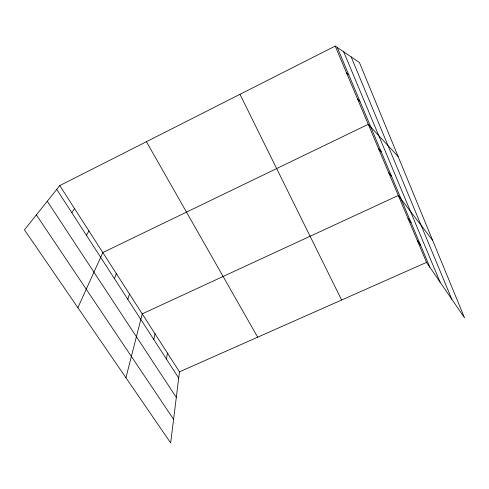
<?xml version="1.0" encoding="UTF-8"?>
<svg xmlns="http://www.w3.org/2000/svg" width="489" height="489" viewBox="0 0 489 489"><rect width="100%" height="100%" fill="white"/><g stroke="black" fill="none" stroke-linecap="round" stroke-linejoin="round"><path stroke-width="0.73" d="M59.774 185.594L179.481 371.829L170.661 442.924L24.45 229.818L59.774 185.594L335.209 46.076L359.427 62.5L464.55 317.85L426.542 262.391L335.209 46.076M166.437 359.079L167.409 353.052M153.809 339.543L155.001 333.736M125.942 377.752L142.226 313.865L398.291 195.484L432.692 240.46M127.812 299.329L129.463 294.017M114.438 278.638L116.339 273.589M77.885 307.697L102.818 252.562L368.241 124.31L398.162 156.59M86.474 235.368L88.9 230.906M71.84 212.727L74.56 208.595M179.481 371.829L426.542 262.391M346.579 73.002L348.804 74.872M357.581 99.065L359.977 101.394M378.572 148.766L381.267 151.92M388.584 172.483L391.414 176.003M407.997 218.467L411.078 222.672M417.41 240.759L420.607 245.282M36.369 214.891L173.583 419.336M47.28 201.236L176.309 397.392M56.748 189.384L178.705 378.064M146.419 141.706L257.679 337.19M239.965 94.322L341.609 300.014M337.257 47.464L429.843 267.208M343.694 51.828L440.106 282.19M351.175 56.901L451.842 299.311"/></g></svg>
